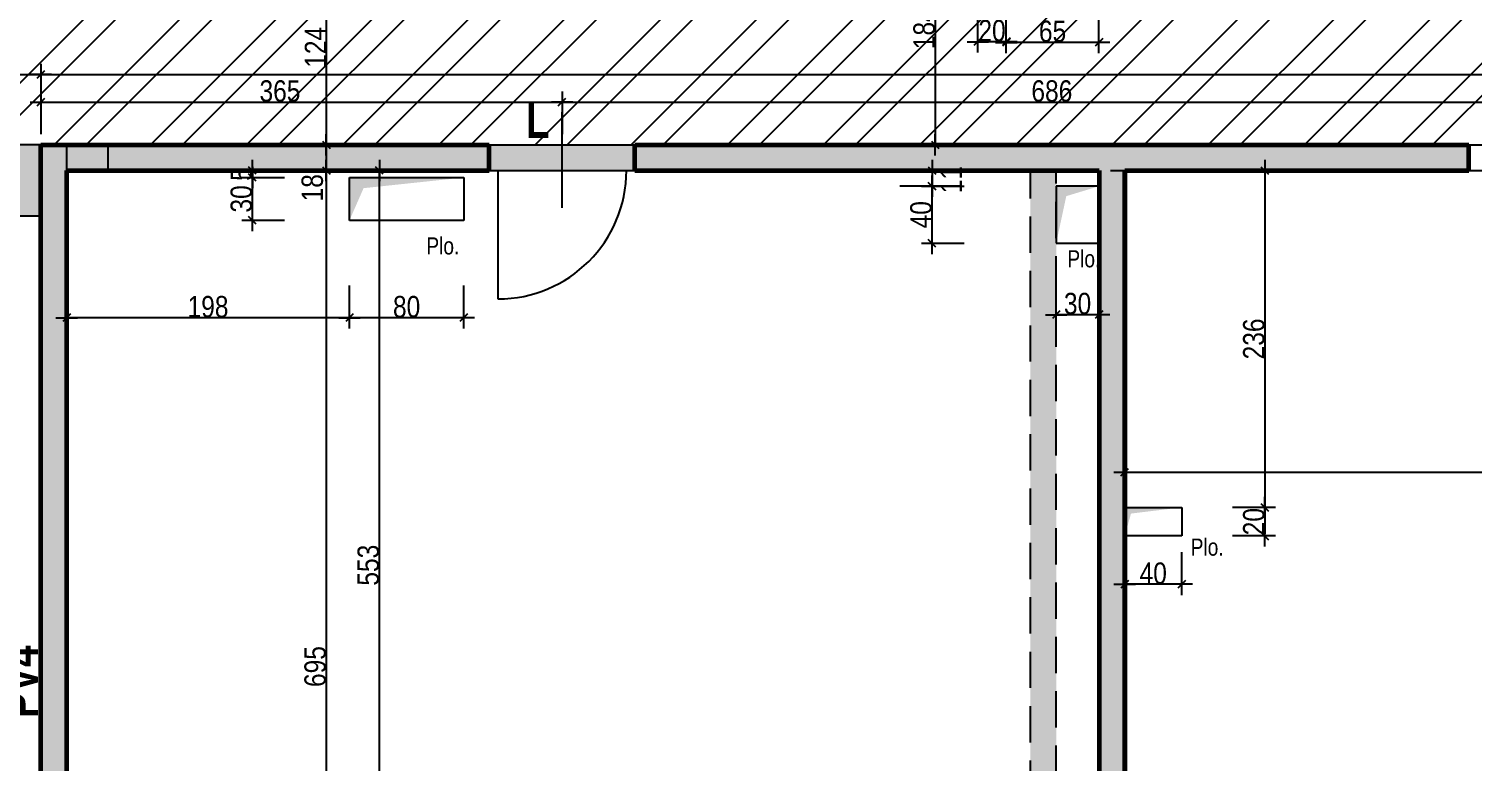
# Model space of a CAD drawing. Header units: millimetres. Extents: x -1734 to 5256, y -3612 to 588.
# Drawn here: x 2379 to 3391, y -1605 to -1091 of the extents above; entities that cross this region are included whole.
import ezdxf
from ezdxf.enums import TextEntityAlignment as Align

# ---------------------------------------------------------------- set-up
doc = ezdxf.new("R2010")
doc.units = ezdxf.units.MM
doc.linetypes.add('CACHEX2', pattern=[19.05, 12.7, -6.35])
for name, color, linetype in [('01_cote_gen', 4, 'Continuous'), ('01_linteaux', 2, 'Continuous'), ('01_murs_sup', 2, 'CACHEX2'), ('01_poch_BN', 9, 'Continuous'), ('01_poch_murs', 253, 'Continuous'), ('01_poch_poteaux', 250, 'Continuous'), ('01_resv', 32, 'Continuous'), ('01_texte', 230, 'Continuous'), ('AA_COTES', 2, 'Continuous')]:
    doc.layers.add(name, color=color, linetype=linetype)
doc.layers.add('01_murs_coup', color=5, linetype='Continuous', lineweight=60)
doc.styles.add('impact', font='impact.ttf')
doc.styles.add('MATTE_TXT', font='arial.ttf')
doc.styles.add('STYLE2', font='ARIALN.TTF')
doc.dimstyles.new('JB50', dxfattribs={"dimscale": 0.1, "dimtxt": 150, "dimasz": 15, "dimexe": 0.1, "dimexo": 0.1, "dimgap": 0.09, "dimtad": 1, "dimdec": 1, "dimdsep": 46, "dimtxsty": 'STYLE2', "dimblk1": 'BOND_G', "dimblk2": 'BOND_D', "dimsah": 1, "dimcen": 1.5, "dimdle": 0.01, "dimse1": 1, "dimse2": 1, "dimclrd": 4, "dimclre": 2, "dimclrt": 6, "dimazin": 2, "dimtfac": 2.333333, "dimtdec": 1, "dimtix": 1, "dimtmove": 2, "dimatfit": 3, "dimldrblk": 'BOND_G', "dimfxl": 1, "dimtolj": 1, "dimtzin": 0, "dimarcsym": 0})

# ---------------------------------------------------------------- blocks, each defined once
blk = doc.blocks.new('BOND_G')
at = {"layer": 'AA_COTES', "color": 0}
for p, q in [((0, -5), (0, 15)), ((5, 0), (-5, 0)), ((1.77, 1.77), (-1.77, -1.77))]:
    blk.add_line(p, q, dxfattribs=at)
blk = doc.blocks.new('BOND_D')
at = {"layer": 'AA_COTES', "color": 0}
for p, q in [((5, 0), (-5, 0)), ((-1.77, -1.77), (1.77, 1.77)), ((0, 5), (0, -15))]:
    blk.add_line(p, q, dxfattribs=at)
blk = doc.blocks.new('*D123')
at = {"layer": '01_cote_gen', "color": 4, "lineweight": -2, "transparency": 16777216}
blk.add_line((2587.5, -1050.2), (2587.5, -1171.2), dxfattribs=at)
at = {"layer": 'DEFPOINTS', "color": 0}
for p in [(2619.1, -1048.7), (2587.5, -1172.7), (2644.3, -1172.7)]:
    blk.add_point(p, dxfattribs=at)
at = {"layer": '01_cote_gen', "color": 4, "lineweight": -2, "transparency": 16777216, "xscale": 1.5, "yscale": 1.5, "zscale": 1.5}
for name, p, rotation in [('BOND_G', (2587.5, -1048.7), 90), ('BOND_D', (2587.5, -1172.7), 270)]:
    blk.add_blockref(name, p, dxfattribs=dict(at, rotation=rotation))
at = {"layer": '01_cote_gen', "color": 6, "transparency": 16777216, "insert": (2580, -1104.4), "char_height": 15, "attachment_point": 5, "rotation": 90, "style": 'STYLE2'}
blk.add_mtext('\\A1;124', dxfattribs=at)
blk = doc.blocks.new('*D124')
at = {"layer": '01_murs_coup', "color": 4, "lineweight": -2, "transparency": 16777216}
blk.add_line((2587.5, -1174.2), (2587.5, -1189.2), dxfattribs=at)
at = {"layer": 'DEFPOINTS', "color": 0}
for p in [(2644.3, -1172.7), (2587.5, -1190.7), (2618.9, -1190.7)]:
    blk.add_point(p, dxfattribs=at)
at = {"layer": '01_murs_coup', "color": 4, "lineweight": -2, "transparency": 16777216, "xscale": 1.5, "yscale": 1.5, "zscale": 1.5}
for name, p, rotation in [('BOND_G', (2587.5, -1172.7), 90), ('BOND_D', (2587.5, -1190.7), 270)]:
    blk.add_blockref(name, p, dxfattribs=dict(at, rotation=rotation))
at = {"layer": '01_murs_coup', "color": 6, "transparency": 16777216, "insert": (2577.8, -1202.8), "char_height": 15, "attachment_point": 5, "rotation": 90, "style": 'STYLE2'}
blk.add_mtext('\\A1;18', dxfattribs=at)
blk = doc.blocks.new('*D125')
at = {"layer": '01_cote_gen', "color": 4, "lineweight": -2, "transparency": 16777216}
blk.add_line((2587.5, -1192.2), (2587.5, -1884.2), dxfattribs=at)
at = {"layer": 'DEFPOINTS', "color": 0}
for p in [(2618.9, -1190.7), (2587.5, -1885.7), (2618.9, -1885.7)]:
    blk.add_point(p, dxfattribs=at)
at = {"layer": '01_cote_gen', "color": 4, "lineweight": -2, "transparency": 16777216, "xscale": 1.5, "yscale": 1.5, "zscale": 1.5}
for name, p, rotation in [('BOND_G', (2587.5, -1190.7), 90), ('BOND_D', (2587.5, -1885.7), 270)]:
    blk.add_blockref(name, p, dxfattribs=dict(at, rotation=rotation))
at = {"layer": '01_cote_gen', "color": 6, "transparency": 16777216, "insert": (2579.8, -1538.2), "char_height": 15, "attachment_point": 5, "rotation": 90, "style": 'STYLE2'}
blk.add_mtext('\\A1;695', dxfattribs=at)
blk = doc.blocks.new('*D345')
at = {"layer": '01_cote_gen', "color": 4, "lineweight": -2, "transparency": 16777216}
blk.add_line((2624.7, -1742.2), (2624.7, -1192.2), dxfattribs=at)
at = {"layer": 'DEFPOINTS', "color": 0}
for p in [(2624.7, -1190.7), (2647.2, -1190.7), (2647.2, -1743.7)]:
    blk.add_point(p, dxfattribs=at)
at = {"layer": '01_cote_gen', "color": 4, "lineweight": -2, "transparency": 16777216, "xscale": 1.5, "yscale": 1.5, "zscale": 1.5}
for name, p, rotation in [('BOND_D', (2624.7, -1190.7), 90), ('BOND_G', (2624.7, -1743.7), 270)]:
    blk.add_blockref(name, p, dxfattribs=dict(at, rotation=rotation))
at = {"layer": '01_cote_gen', "color": 6, "transparency": 16777216, "insert": (2617, -1467.2), "char_height": 15, "attachment_point": 5, "rotation": 90, "style": 'STYLE2'}
blk.add_mtext('\\A1;553', dxfattribs=at)
blk = doc.blocks.new('*D502')
at = {"layer": '01_cote_gen', "color": 4, "lineweight": -2, "transparency": 16777216}
blk.add_line((2389.2, -1142.8), (2751.2, -1142.8), dxfattribs=at)
at = {"layer": 'DEFPOINTS', "color": 0}
for p in [(2752.7, -1142.8), (2752.7, -1149.8), (2387.7, -1172.7)]:
    blk.add_point(p, dxfattribs=at)
at = {"layer": '01_cote_gen', "color": 4, "lineweight": -2, "transparency": 16777216, "xscale": 1.5, "yscale": 1.5, "zscale": 1.5, "rotation": 180}
blk.add_blockref('BOND_G', (2387.7, -1142.8), dxfattribs=at)
at = {"layer": '01_cote_gen', "color": 4, "lineweight": -2, "transparency": 16777216, "xscale": 1.5, "yscale": 1.5, "zscale": 1.5}
blk.add_blockref('BOND_D', (2752.7, -1142.8), dxfattribs=at)
at = {"layer": '01_cote_gen', "color": 6, "transparency": 16777216, "insert": (2555.1, -1135.1), "char_height": 15, "attachment_point": 5, "style": 'STYLE2'}
blk.add_mtext('\\A1;365', dxfattribs=at)
blk = doc.blocks.new('*D503')
at = {"layer": '01_cote_gen', "color": 4, "lineweight": -2, "transparency": 16777216}
blk.add_line((2754.2, -1142.8), (3437.2, -1142.8), dxfattribs=at)
at = {"layer": 'DEFPOINTS', "color": 0}
for p in [(3438.7, -1142.8), (2752.7, -1150.3), (3438.7, -1149.8)]:
    blk.add_point(p, dxfattribs=at)
at = {"layer": '01_cote_gen', "color": 4, "lineweight": -2, "transparency": 16777216, "xscale": 1.5, "yscale": 1.5, "zscale": 1.5, "rotation": 180}
blk.add_blockref('BOND_G', (2752.7, -1142.8), dxfattribs=at)
at = {"layer": '01_cote_gen', "color": 4, "lineweight": -2, "transparency": 16777216, "xscale": 1.5, "yscale": 1.5, "zscale": 1.5}
blk.add_blockref('BOND_D', (3438.7, -1142.8), dxfattribs=at)
at = {"layer": '01_cote_gen', "color": 6, "transparency": 16777216, "insert": (3095.7, -1135.1), "char_height": 15, "attachment_point": 5, "style": 'STYLE2'}
blk.add_mtext('\\A1;686', dxfattribs=at)
blk = doc.blocks.new('*D509')
at = {"layer": '01_cote_gen', "color": 4, "lineweight": -2, "transparency": 16777216}
blk.add_line((2061.2, -1123.4), (2386.2, -1123.4), dxfattribs=at)
at = {"layer": 'DEFPOINTS', "color": 0}
for p in [(2387.7, -1123.4), (2059.7, -1152.7), (2387.7, -1165.3)]:
    blk.add_point(p, dxfattribs=at)
at = {"layer": '01_cote_gen', "color": 4, "lineweight": -2, "transparency": 16777216, "xscale": 1.5, "yscale": 1.5, "zscale": 1.5, "rotation": 180}
blk.add_blockref('BOND_G', (2059.7, -1123.4), dxfattribs=at)
at = {"layer": '01_cote_gen', "color": 4, "lineweight": -2, "transparency": 16777216, "xscale": 1.5, "yscale": 1.5, "zscale": 1.5}
blk.add_blockref('BOND_D', (2387.7, -1123.4), dxfattribs=at)
at = {"layer": '01_cote_gen', "color": 6, "transparency": 16777216, "insert": (2244.9, -1114.5), "char_height": 15, "attachment_point": 5, "style": 'STYLE2'}
blk.add_mtext('\\A1;328', dxfattribs=at)
blk = doc.blocks.new('*D510')
at = {"layer": '01_cote_gen', "color": 4, "lineweight": -2, "transparency": 16777216}
blk.add_line((2389.2, -1123.4), (4767.2, -1123.4), dxfattribs=at)
at = {"layer": 'DEFPOINTS', "color": 0}
for p in [(2387.7, -1130.9), (4768.7, -1123.4), (4768.7, -1130.9)]:
    blk.add_point(p, dxfattribs=at)
at = {"layer": '01_cote_gen', "color": 4, "lineweight": -2, "transparency": 16777216, "xscale": 1.5, "yscale": 1.5, "zscale": 1.5, "rotation": 180}
blk.add_blockref('BOND_G', (2387.7, -1123.4), dxfattribs=at)
at = {"layer": '01_cote_gen', "color": 4, "lineweight": -2, "transparency": 16777216, "xscale": 1.5, "yscale": 1.5, "zscale": 1.5}
blk.add_blockref('BOND_D', (4768.7, -1123.4), dxfattribs=at)
at = {"layer": '01_cote_gen', "color": 6, "transparency": 16777216, "insert": (3540.5, -1113.7), "char_height": 15, "attachment_point": 5, "style": 'STYLE2'}
blk.add_mtext('\\A1;2381', dxfattribs=at)
blk = doc.blocks.new('*D527')
at = {"layer": '01_cote_gen', "color": 4, "lineweight": -2, "transparency": 16777216}
blk.add_line((3148.2, -1402), (3699.2, -1402), dxfattribs=at)
at = {"layer": 'DEFPOINTS', "color": 0}
for p in [(3700.7, -1402), (3146.7, -1433.6), (3700.7, -1442.9)]:
    blk.add_point(p, dxfattribs=at)
at = {"layer": '01_cote_gen', "color": 4, "lineweight": -2, "transparency": 16777216, "xscale": 1.5, "yscale": 1.5, "zscale": 1.5, "rotation": 180}
blk.add_blockref('BOND_G', (3146.7, -1402), dxfattribs=at)
at = {"layer": '01_cote_gen', "color": 4, "lineweight": -2, "transparency": 16777216, "xscale": 1.5, "yscale": 1.5, "zscale": 1.5}
blk.add_blockref('BOND_D', (3700.7, -1402), dxfattribs=at)
at = {"layer": '01_cote_gen', "color": 6, "transparency": 16777216, "insert": (3423.7, -1394.3), "char_height": 15, "attachment_point": 5, "style": 'STYLE2'}
blk.add_mtext('\\A1;554', dxfattribs=at)
blk = doc.blocks.new('*D638')
at = {"layer": '01_cote_gen', "color": 4, "lineweight": -2, "transparency": 16777216}
blk.add_line((3014, -990.2), (3014, -1171.2), dxfattribs=at)
at = {"layer": 'DEFPOINTS', "color": 0}
for p in [(3004.2, -988.7), (3014, -1172.7), (3016.6, -1172.7)]:
    blk.add_point(p, dxfattribs=at)
at = {"layer": '01_cote_gen', "color": 4, "lineweight": -2, "transparency": 16777216, "xscale": 1.5, "yscale": 1.5, "zscale": 1.5}
for name, p, rotation in [('BOND_G', (3014, -988.7), 90), ('BOND_D', (3014, -1172.7), 270)]:
    blk.add_blockref(name, p, dxfattribs=dict(at, rotation=rotation))
at = {"layer": '01_cote_gen', "color": 6, "transparency": 16777216, "insert": (3006.3, -1091.4), "char_height": 15, "attachment_point": 5, "rotation": 90, "style": 'STYLE2'}
blk.add_mtext('\\A1;184', dxfattribs=at)
blk = doc.blocks.new('*D712')
at = {"layer": '01_cote_gen', "color": 4, "lineweight": -2, "transparency": 16777216}
blk.add_line((3127.2, -1101), (3065.3, -1101), dxfattribs=at)
at = {"layer": 'DEFPOINTS', "color": 0}
for p in [(3063.8, -1008.7), (3128.7, -1048.7), (3063.8, -1101)]:
    blk.add_point(p, dxfattribs=at)
at = {"layer": '01_cote_gen', "color": 4, "lineweight": -2, "transparency": 16777216, "xscale": 1.5, "yscale": 1.5, "zscale": 1.5, "rotation": 180}
blk.add_blockref('BOND_D', (3063.8, -1101), dxfattribs=at)
at = {"layer": '01_cote_gen', "color": 4, "lineweight": -2, "transparency": 16777216, "xscale": 1.5, "yscale": 1.5, "zscale": 1.5}
blk.add_blockref('BOND_G', (3128.7, -1101), dxfattribs=at)
at = {"layer": '01_cote_gen', "color": 6, "transparency": 16777216, "insert": (3096.2, -1093.3), "char_height": 15, "attachment_point": 5, "style": 'STYLE2'}
blk.add_mtext('\\A1;65', dxfattribs=at)
blk = doc.blocks.new('*D713')
at = {"layer": '01_cote_gen', "color": 4, "lineweight": -2, "transparency": 16777216}
blk.add_line((3062.3, -1100.5), (3045.3, -1100.5), dxfattribs=at)
at = {"layer": 'DEFPOINTS', "color": 0}
for p in [(3043.8, -1008.7), (3063.8, -1008.7), (3043.8, -1100.5)]:
    blk.add_point(p, dxfattribs=at)
at = {"layer": '01_cote_gen', "color": 4, "lineweight": -2, "transparency": 16777216, "xscale": 1.5, "yscale": 1.5, "zscale": 1.5, "rotation": 180}
blk.add_blockref('BOND_D', (3043.8, -1100.5), dxfattribs=at)
at = {"layer": '01_cote_gen', "color": 4, "lineweight": -2, "transparency": 16777216, "xscale": 1.5, "yscale": 1.5, "zscale": 1.5}
blk.add_blockref('BOND_G', (3063.8, -1100.5), dxfattribs=at)
at = {"layer": '01_cote_gen', "color": 6, "transparency": 16777216, "insert": (3053.8, -1092.8), "char_height": 15, "attachment_point": 5, "style": 'STYLE2'}
blk.add_mtext('\\A1;20', dxfattribs=at)
blk = doc.blocks.new('*D725')
at = {"layer": '01_cote_gen', "color": 4, "lineweight": -2, "transparency": 16777216}
blk.add_line((2682.3, -1293.8), (2605.3, -1293.8), dxfattribs=at)
at = {"layer": 'DEFPOINTS', "color": 0}
for p in [(2603.8, -1225.6), (2683.8, -1225.6), (2603.8, -1293.8)]:
    blk.add_point(p, dxfattribs=at)
at = {"layer": '01_cote_gen', "color": 4, "lineweight": -2, "transparency": 16777216, "xscale": 1.5, "yscale": 1.5, "zscale": 1.5, "rotation": 180}
blk.add_blockref('BOND_D', (2603.8, -1293.8), dxfattribs=at)
at = {"layer": '01_cote_gen', "color": 4, "lineweight": -2, "transparency": 16777216, "xscale": 1.5, "yscale": 1.5, "zscale": 1.5}
blk.add_blockref('BOND_G', (2683.8, -1293.8), dxfattribs=at)
at = {"layer": '01_cote_gen', "color": 6, "transparency": 16777216, "insert": (2643.8, -1286.2), "char_height": 15, "attachment_point": 5, "style": 'STYLE2'}
blk.add_mtext('\\A1;80', dxfattribs=at)
blk = doc.blocks.new('*D726')
at = {"layer": '01_cote_gen', "color": 4, "lineweight": -2, "transparency": 16777216}
blk.add_line((2602.3, -1293.8), (2407.2, -1293.8), dxfattribs=at)
at = {"layer": 'DEFPOINTS', "color": 0}
for p in [(2603.8, -1225.6), (2405.7, -1236.7), (2405.7, -1293.8)]:
    blk.add_point(p, dxfattribs=at)
at = {"layer": '01_cote_gen', "color": 4, "lineweight": -2, "transparency": 16777216, "xscale": 1.5, "yscale": 1.5, "zscale": 1.5, "rotation": 180}
blk.add_blockref('BOND_D', (2405.7, -1293.8), dxfattribs=at)
at = {"layer": '01_cote_gen', "color": 4, "lineweight": -2, "transparency": 16777216, "xscale": 1.5, "yscale": 1.5, "zscale": 1.5}
blk.add_blockref('BOND_G', (2603.8, -1293.8), dxfattribs=at)
at = {"layer": '01_cote_gen', "color": 6, "transparency": 16777216, "insert": (2504.7, -1286.2), "char_height": 15, "attachment_point": 5, "style": 'STYLE2'}
blk.add_mtext('\\A1;198', dxfattribs=at)
blk = doc.blocks.new('*D727')
at = {"layer": '01_cote_gen', "color": 4, "lineweight": -2, "transparency": 16777216}
for p, q in [((2535.8, -1189.2), (2535.8, -1187.7)), ((2535.8, -1190.7), (2535.8, -1195.6)), ((2535.8, -1197.1), (2535.8, -1198.6))]:
    blk.add_line(p, q, dxfattribs=at)
at = {"layer": 'DEFPOINTS', "color": 0}
for p in [(2676.4, -1190.7), (2535.8, -1195.6), (2676.3, -1195.6)]:
    blk.add_point(p, dxfattribs=at)
at = {"layer": '01_cote_gen', "color": 4, "lineweight": -2, "transparency": 16777216, "xscale": 1.5, "yscale": 1.5, "zscale": 1.5}
for name, p, rotation in [('BOND_G', (2535.8, -1190.7), 270), ('BOND_D', (2535.8, -1195.6), 90)]:
    blk.add_blockref(name, p, dxfattribs=dict(at, rotation=rotation))
at = {"layer": '01_cote_gen', "color": 6, "transparency": 16777216, "insert": (2528.1, -1193.2), "char_height": 15, "attachment_point": 5, "rotation": 90, "style": 'STYLE2'}
blk.add_mtext('\\A1;5', dxfattribs=at)
blk = doc.blocks.new('*D728')
at = {"layer": '01_cote_gen', "color": 4, "lineweight": -2, "transparency": 16777216}
blk.add_line((2535.8, -1224.1), (2535.8, -1197.1), dxfattribs=at)
at = {"layer": 'DEFPOINTS', "color": 0}
for p in [(2535.8, -1195.6), (2603.8, -1195.6), (2603.8, -1225.6)]:
    blk.add_point(p, dxfattribs=at)
at = {"layer": '01_cote_gen', "color": 4, "lineweight": -2, "transparency": 16777216, "xscale": 1.5, "yscale": 1.5, "zscale": 1.5}
for name, p, rotation in [('BOND_D', (2535.8, -1195.6), 90), ('BOND_G', (2535.8, -1225.6), 270)]:
    blk.add_blockref(name, p, dxfattribs=dict(at, rotation=rotation))
at = {"layer": '01_cote_gen', "color": 6, "transparency": 16777216, "insert": (2528.1, -1210.6), "char_height": 15, "attachment_point": 5, "rotation": 90, "style": 'STYLE2'}
blk.add_mtext('\\A1;30', dxfattribs=at)
blk = doc.blocks.new('*D729')
at = {"layer": '01_cote_gen', "color": 4, "lineweight": -2, "transparency": 16777216}
blk.add_line((3011.8, -1240.2), (3011.8, -1203.2), dxfattribs=at)
at = {"layer": 'DEFPOINTS', "color": 0}
for p in [(3011.8, -1201.7), (3128.7, -1201.7), (3128.7, -1241.7)]:
    blk.add_point(p, dxfattribs=at)
at = {"layer": '01_cote_gen', "color": 4, "lineweight": -2, "transparency": 16777216, "xscale": 1.5, "yscale": 1.5, "zscale": 1.5}
for name, p, rotation in [('BOND_D', (3011.8, -1201.7), 90), ('BOND_G', (3011.8, -1241.7), 270)]:
    blk.add_blockref(name, p, dxfattribs=dict(at, rotation=rotation))
at = {"layer": '01_cote_gen', "color": 6, "transparency": 16777216, "insert": (3004.1, -1221.7), "char_height": 15, "attachment_point": 5, "rotation": 90, "style": 'STYLE2'}
blk.add_mtext('\\A1;40', dxfattribs=at)
blk = doc.blocks.new('*D730')
at = {"layer": '01_cote_gen', "color": 4, "lineweight": -2, "transparency": 16777216}
blk.add_line((3011.8, -1192.2), (3011.8, -1200.2), dxfattribs=at)
at = {"layer": 'DEFPOINTS', "color": 0}
for p in [(3041.4, -1190.7), (3011.8, -1201.7), (3034.3, -1201.7)]:
    blk.add_point(p, dxfattribs=at)
at = {"layer": '01_cote_gen', "color": 4, "lineweight": -2, "transparency": 16777216, "xscale": 1.5, "yscale": 1.5, "zscale": 1.5}
for name, p, rotation in [('BOND_G', (3011.8, -1190.7), 90), ('BOND_D', (3011.8, -1201.7), 270)]:
    blk.add_blockref(name, p, dxfattribs=dict(at, rotation=rotation))
at = {"layer": '01_cote_gen', "color": 6, "transparency": 16777216, "insert": (3025.2, -1197.1), "char_height": 15, "attachment_point": 5, "rotation": 90, "style": 'STYLE2'}
blk.add_mtext('\\A1;11', dxfattribs=at)
blk = doc.blocks.new('*D743')
at = {"layer": '01_cote_gen', "color": 4, "lineweight": -2, "transparency": 16777216}
blk.add_line((3185.2, -1480.6), (3148.2, -1480.6), dxfattribs=at)
at = {"layer": 'DEFPOINTS', "color": 0}
for p in [(3146.7, -1446.7), (3186.7, -1446.7), (3146.7, -1480.6)]:
    blk.add_point(p, dxfattribs=at)
at = {"layer": '01_cote_gen', "color": 4, "lineweight": -2, "transparency": 16777216, "xscale": 1.5, "yscale": 1.5, "zscale": 1.5, "rotation": 180}
blk.add_blockref('BOND_D', (3146.7, -1480.6), dxfattribs=at)
at = {"layer": '01_cote_gen', "color": 4, "lineweight": -2, "transparency": 16777216, "xscale": 1.5, "yscale": 1.5, "zscale": 1.5}
blk.add_blockref('BOND_G', (3186.7, -1480.6), dxfattribs=at)
at = {"layer": '01_cote_gen', "color": 6, "transparency": 16777216, "insert": (3166.7, -1472.9), "char_height": 15, "attachment_point": 5, "style": 'STYLE2'}
blk.add_mtext('\\A1;40', dxfattribs=at)
blk = doc.blocks.new('*D744')
at = {"layer": '01_cote_gen', "color": 4, "lineweight": -2, "transparency": 16777216}
blk.add_line((3244.8, -1428.2), (3244.8, -1445.2), dxfattribs=at)
at = {"layer": 'DEFPOINTS', "color": 0}
for p in [(3186.7, -1426.7), (3186.7, -1446.7), (3244.8, -1446.7)]:
    blk.add_point(p, dxfattribs=at)
at = {"layer": '01_cote_gen', "color": 4, "lineweight": -2, "transparency": 16777216, "xscale": 1.5, "yscale": 1.5, "zscale": 1.5}
for name, p, rotation in [('BOND_G', (3244.8, -1426.7), 90), ('BOND_D', (3244.8, -1446.7), 270)]:
    blk.add_blockref(name, p, dxfattribs=dict(at, rotation=rotation))
at = {"layer": '01_cote_gen', "color": 6, "transparency": 16777216, "insert": (3237.2, -1436.7), "char_height": 15, "attachment_point": 5, "rotation": 90, "style": 'STYLE2'}
blk.add_mtext('\\A1;20', dxfattribs=at)
blk = doc.blocks.new('*D745')
at = {"layer": '01_cote_gen', "color": 4, "lineweight": -2, "transparency": 16777216}
blk.add_line((3244.8, -1192.2), (3244.8, -1425.2), dxfattribs=at)
at = {"layer": 'DEFPOINTS', "color": 0}
for p in [(3252.6, -1190.7), (3222.3, -1426.7), (3244.8, -1426.7)]:
    blk.add_point(p, dxfattribs=at)
at = {"layer": '01_cote_gen', "color": 4, "lineweight": -2, "transparency": 16777216, "xscale": 1.5, "yscale": 1.5, "zscale": 1.5}
for name, p, rotation in [('BOND_G', (3244.8, -1190.7), 90), ('BOND_D', (3244.8, -1426.7), 270)]:
    blk.add_blockref(name, p, dxfattribs=dict(at, rotation=rotation))
at = {"layer": '01_cote_gen', "color": 6, "transparency": 16777216, "insert": (3237.2, -1308.7), "char_height": 15, "attachment_point": 5, "rotation": 90, "style": 'STYLE2'}
blk.add_mtext('\\A1;236', dxfattribs=at)
blk = doc.blocks.new('*D746')
at = {"layer": '01_cote_gen', "color": 4, "lineweight": -2, "transparency": 16777216}
blk.add_line((3127.2, -1291.7), (3100.2, -1291.7), dxfattribs=at)
at = {"layer": 'DEFPOINTS', "color": 0}
for p in [(3098.7, -1216.6), (3128.7, -1216.7), (3098.7, -1291.7)]:
    blk.add_point(p, dxfattribs=at)
at = {"layer": '01_cote_gen', "color": 4, "lineweight": -2, "transparency": 16777216, "xscale": 1.5, "yscale": 1.5, "zscale": 1.5, "rotation": 180}
blk.add_blockref('BOND_D', (3098.7, -1291.7), dxfattribs=at)
at = {"layer": '01_cote_gen', "color": 4, "lineweight": -2, "transparency": 16777216, "xscale": 1.5, "yscale": 1.5, "zscale": 1.5}
blk.add_blockref('BOND_G', (3128.7, -1291.7), dxfattribs=at)
at = {"layer": '01_cote_gen', "color": 6, "transparency": 16777216, "insert": (3113.7, -1284), "char_height": 15, "attachment_point": 5, "style": 'STYLE2'}
blk.add_mtext('\\A1;30', dxfattribs=at)

msp = doc.modelspace()

# ---------------------------------------------------------------- hatches: boundary and pattern name
at = {"layer": '01_murs_sup'}
h = msp.add_hatch(dxfattribs=at)
h.set_pattern_fill('DASH', color=256, scale=2.5, angle=135)
h.set_pattern_definition([(135, (-68736.468, 24963.4096), (-11.22532015, 9e-16), [7.9375, -7.9375])])
h.paths.add_polyline_path([(3387.73, -1172.68), (2434.73, -1172.68), (2434.73, -1190.68), (3080.73, -1190.68), (3080.73, -1743.7), (3039.73, -1743.7), (3039.73, -1759.7), (3080.73, -1759.7), (3080.73, -1901.7), (3700.73, -1901.7), (3700.73, -1949.7), (3716.73, -1949.7), (3716.73, -1759.7), (3801.73, -1759.7), (3801.73, -1743.7), (3720.73, -1743.7), (3720.73, -1448.7), (3700.73, -1448.7), (3700.73, -1743.7), (3700.73, -1885.7), (3098.73, -1885.7), (3098.73, -1190.68), (3387.73, -1190.68)])
h.paths.add_polyline_path([(2711.72, -1759.7), (2767.73, -1759.7), (2767.73, -1743.7), (2695.72, -1743.7), (2695.72, -1885.7), (2077.73, -1885.7), (2077.73, -1190.68), (2332.73, -1190.68), (2332.73, -1172.68), (2059.73, -1172.68), (2059.73, -1901.7), (2695.72, -1901.7), (2695.72, -1959.7), (2711.72, -1959.7)])
at = {"layer": '01_poch_BN'}
h = msp.add_hatch(color=256, dxfattribs=at)
h.dxf.hatch_style = 1
h.paths.add_polyline_path([(2387.73, -1172.68), (2332.73, -1172.69), (2332.73, -1190.68), (2077.73, -1190.68), (2077.73, -1222.74), (2387.73, -1222.68)])
h.paths.add_polyline_path([(2332.73, -1172.69), (2077.73, -1172.74), (2077.73, -1190.68), (2332.73, -1190.68)], flags=17)
h.paths.add_polyline_path([(2179.15, -1210.96), (2179.15, -1184.35), (2147.93, -1184.35), (2147.93, -1210.96)], flags=24)
at = {"layer": '01_poch_murs'}
h = msp.add_hatch(dxfattribs=at)
h.set_pattern_fill('ANSI32', color=256, scale=5)
h.paths.add_polyline_path([(4093.73, -1048.68), (3639.73, -1048.68), (3639.73, -1065.68), (3629.73, -1065.68), (3629.73, -1048.68), (3489.73, -1048.68), (3387.73, -1048.68), (3128.73, -1048.68), (3128.73, -988.68), (2960.73, -988.68), (2960.73, -1048.68), (2810.73, -1048.68), (2708.73, -1048.68), (2387.73, -1048.68), (2387.73, -337.69), (2260.73, -337.69), (2260.73, -343.69), (2250.73, -343.69), (2250.73, -337.69), (2167.73, -337.69), (2167.73, -343.69), (2167.73, -349.69), (2257.72, -349.69, -0.4142136), (2167.73, -439.68), (2167.73, -445.68), (2167.73, -451.68), (2250.73, -451.68), (2250.73, -445.68), (2260.73, -445.68), (2260.73, -451.68), (2260.73, -672.68), (2242.73, -672.68), (2077.73, -672.68), (2077.73, -857.68), (2077.73, -864.68), (2087.73, -864.68, -0.2134218), (2077.73, -887.04), (2077.73, -896.93, -0.3500011), (2147.73, -984.68), (2077.73, -984.68), (2077.73, -990.68), (2077.73, -1048.68), (2059.73, -1048.68), (2059.73, -1172.68), (2332.73, -1172.68), (2387.73, -1172.68), (2701.73, -1172.68), (3387.73, -1172.68), (3489.73, -1172.68), (3629.73, -1172.68), (3629.73, -1167.68), (3639.73, -1167.68), (3639.73, -1172.68), (4093.73, -1172.68)])
h.paths.add_polyline_path([(4768.73, -1066.7), (4768.73, -1048.68), (4523.73, -1048.68), (4111.73, -1048.68), (4111.73, -1172.68), (4349.73, -1172.68), (4451.73, -1172.68), (4768.73, -1172.68), (4768.73, -1168.7)])
h.paths.add_polyline_path([(2057.73, -1048.68), (2039.73, -1048.68), (2039.73, -1013.68), (1696.73, -1013.68), (1696.73, -1048.68), (1414.73, -1048.68), (1363.73, -1048.68), (1363.73, -1155.16), (1363.73, -1172.74), (1414.73, -1172.74), (2057.73, -1172.74)])
h.paths.add_polyline_path([(1363.73, -1048.68), (1312.73, -1048.68), (830.73, -1048.68), (728.73, -1048.68), (690.73, -1048.68), (690.73, -1172.7), (711.73, -1172.7), (713.73, -1172.7), (813.73, -1172.72), (1323.73, -1172.74), (1363.73, -1172.74), (1363.73, -1155.16), (1363.73, -1149.88)])
h.paths.add_polyline_path([(2387.73, -161.7), (2387.73, -22.7), (2387.73, 67.3), (2387.73, 125.3), (2387.73, 215.3), (2387.73, 296.3), (2263.73, 296.3), (2263.73, 215.3), (2263.73, 125.3), (2263.73, 67.3), (2263.73, -22.7), (2263.73, -161.7), (2263.73, -311.7), (2263.73, -321.69), (2387.73, -321.69), (2387.73, -311.7)])
h.paths.add_polyline_path([(2387.73, -321.69), (2263.73, -321.69), (2263.73, -337.69), (2387.73, -337.69)])
h = msp.add_hatch(color=256, dxfattribs=at)
h.dxf.hatch_style = 1
h.paths.add_polyline_path([(3387.73, -1172.68), (2803.73, -1172.68), (2803.73, -1190.68), (3128.73, -1190.68), (3128.73, -1885.7), (3043.73, -1885.7), (3043.73, -1901.7), (3171.73, -1901.7), (3171.73, -1885.7), (3146.73, -1885.7), (3146.73, -1190.68), (3387.73, -1190.68)])
h.paths.add_polyline_path([(2701.73, -1172.68), (2405.73, -1172.68), (2405.73, -1190.68), (2701.73, -1190.68)])
h.paths.add_polyline_path([(4093.73, -1172.68), (3489.73, -1172.68), (3489.73, -1190.68), (4093.73, -1190.68)])
h.paths.add_polyline_path([(4349.73, -1172.68), (4111.73, -1172.68), (4111.73, -1190.68), (4349.73, -1190.68)])
h.paths.add_polyline_path([(4786.73, -1168.7), (4768.73, -1168.7), (4768.73, -1172.68), (4451.73, -1172.68), (4451.73, -1190.68), (4768.73, -1190.68), (4768.73, -1543.7), (4786.73, -1543.7)])
at = {"layer": '01_poch_poteaux'}
h = msp.add_hatch(color=256, dxfattribs=at)
h.dxf.hatch_style = 1
h.paths.add_polyline_path([(2405.73, -1190.68), (2405.73, -1172.68), (2387.73, -1172.68), (2387.73, -1901.7), (2405.73, -1901.7), (2405.73, -1885.7)])

# ---------------------------------------------------------------- linework, layer by layer
at = {"layer": '01_linteaux'}
for p, q in [((2752.73, -1216.89), (2752.73, -1149.79)), ((2387.73, -1172.68), (2077.73, -1172.74)), ((2701.73, -1172.68), (2803.73, -1172.68)), ((3387.73, -1172.68), (3489.73, -1172.68)), ((2701.73, -1190.68), (2803.73, -1190.68)), ((2707.73, -1190.71), (2707.73, -1280.71)), ((3387.73, -1190.68), (3489.73, -1190.68)), ((2387.74, -1222.68), (2077.74, -1222.74))]:
    msp.add_line(p, q, dxfattribs=at)
msp.add_arc((2707.73, -1190.71), 90, 270, 0, dxfattribs=at)
at = {"layer": '01_murs_coup'}
for p, q in [((2387.73, -1901.7), (2387.73, -1172.68)), ((2387.73, -1172.68), (2701.73, -1172.68)), ((2701.73, -1190.68), (2701.73, -1172.68)), ((2803.73, -1190.68), (2803.73, -1172.68)), ((2803.73, -1172.68), (3387.73, -1172.68)), ((3387.73, -1190.68), (3387.73, -1172.68)), ((2405.73, -1885.7), (2405.73, -1190.68)), ((2405.73, -1190.68), (2701.73, -1190.68)), ((2803.73, -1190.68), (3128.73, -1190.68)), ((3128.73, -1190.68), (3128.73, -1885.72)), ((3146.73, -1190.68), (3146.73, -1885.72)), ((3146.73, -1190.68), (3387.73, -1190.68))]:
    msp.add_line(p, q, dxfattribs=at)
msp.add_lwpolyline([(3146.73, -1190.68), (3146.73, -1885.72)], close=True, dxfattribs=at)
at = {"layer": '01_murs_sup', "ltscale": 2}
for p, q in [((2434.73, -1190.68), (2434.73, -1172.68)), ((2434.73, -1172.68), (3387.73, -1172.68)), ((3387.73, -1190.68), (3387.73, -1172.68)), ((2434.73, -1190.68), (3080.73, -1190.68)), ((3080.73, -1743.7), (3080.73, -1190.68)), ((3098.73, -1190.68), (3387.73, -1190.68)), ((3098.73, -1885.7), (3098.73, -1190.68))]:
    msp.add_line(p, q, dxfattribs=at)
at = {"layer": '01_poch_murs'}
msp.add_line((2405.73, -1190.68), (2405.73, -1172.68), dxfattribs=at)
at = {"layer": '01_resv'}
for p, q in [((2603.77, -1225.65), (2603.77, -1195.65)), ((2603.77, -1195.65), (2683.77, -1195.65)), ((2683.77, -1195.65), (2683.77, -1225.65)), ((3098.71, -1201.7), (3098.71, -1241.7)), ((3128.71, -1201.7), (3098.71, -1201.7)), ((3128.71, -1241.7), (3128.71, -1201.7)), ((2683.77, -1225.65), (2603.77, -1225.65)), ((3098.71, -1241.7), (3128.71, -1241.7)), ((3146.73, -1446.7), (3146.73, -1426.7)), ((3146.73, -1426.7), (3186.73, -1426.7)), ((3186.73, -1426.7), (3186.73, -1446.7)), ((3186.73, -1446.7), (3146.73, -1446.7))]:
    msp.add_line(p, q, dxfattribs=at)
for points in [[(2603.77, -1225.65), (2603.77, -1195.65), (2613.65, -1203.09)], [(2603.77, -1195.65), (2683.77, -1195.65), (2613.65, -1203.09)], [(3098.71, -1241.7), (3098.71, -1201.7), (3105.81, -1208.67)], [(3098.71, -1201.7), (3128.71, -1201.7), (3105.81, -1208.67)], [(3146.73, -1446.7), (3146.73, -1426.7), (3151.13, -1431.03)], [(3146.73, -1426.7), (3186.73, -1426.7), (3151.13, -1431.03)]]:
    msp.add_solid(points, dxfattribs=at)

# ---------------------------------------------------------------- texts
at = {"layer": '01_resv', "style": 'MATTE_TXT', "width": 0.8}
for p in [(2657.62, -1253.12), (3106.56, -1262.14), (3192.92, -1464.12)]:
    msp.add_text('Plo.', height=12, dxfattribs=at).set_placement(p, align=Align.BOTTOM_LEFT)
at = {"layer": '01_texte', "style": 'impact'}
msp.add_text('L ', height=25, dxfattribs=at).set_placement((2739.34, -1175.39), align=Align.BOTTOM_CENTER)
msp.add_text('PV4', height=25, rotation=90, dxfattribs=at).set_placement((2393.19, -1548.86), align=Align.BOTTOM_CENTER)

# ---------------------------------------------------------------- dimensions: what is measured, and where the dimension line sits
at = {"layer": '01_cote_gen'}
for base, p1, p2, picture, middle in [((3013.96, -1172.68), (3004.2, -988.68), (3016.56, -1172.68), '*D638', (3006.29, -1091.38)), ((2587.5, -1172.68), (2619.09, -1048.68), (2644.31, -1172.68), '*D123', (2579.96, -1104.45)), ((3011.77, -1201.7), (3041.41, -1190.68), (3034.27, -1201.7), '*D730', (3025.23, -1197.14))]:
    dim = msp.add_linear_dim(base=base, p1=p1, p2=p2, angle=90, dimstyle='JB50', dxfattribs=at)
    dim.commit()
    dim.dimension.update_dxf_attribs({"geometry": picture, "text_midpoint": middle, "dimtype": 160})
for base, p1, p2, picture, middle in [((3043.75, -1100.51), (3063.75, -1008.68), (3043.75, -1008.68), '*D713', (3053.75, -1092.84)), ((3063.75, -1100.98), (3128.73, -1048.68), (3063.75, -1008.68), '*D712', (3096.24, -1093.32)), ((3438.73, -1142.8), (2752.73, -1150.3), (3438.73, -1149.82), '*D503', (3095.73, -1135.13)), ((3098.73, -1291.67), (3128.71, -1216.73), (3098.73, -1216.64), '*D746', (3113.72, -1284)), ((2405.73, -1293.84), (2603.77, -1225.65), (2405.73, -1236.73), '*D726', (2504.75, -1286.17)), ((2603.77, -1293.84), (2683.77, -1225.65), (2603.77, -1225.65), '*D725', (2643.77, -1286.17)), ((3700.73, -1401.99), (3146.73, -1433.57), (3700.73, -1442.92), '*D527', (3423.73, -1394.35)), ((3146.73, -1480.57), (3186.73, -1446.7), (3146.73, -1446.7), '*D743', (3166.73, -1472.9))]:
    dim = msp.add_linear_dim(base=base, p1=p1, p2=p2, dimstyle='JB50', dxfattribs=at)
    dim.commit()
    dim.dimension.update_dxf_attribs({"geometry": picture, "text_midpoint": middle})
for base, p1, p2, picture, middle in [((2387.73, -1123.36), (2059.73, -1152.71), (2387.73, -1165.3), '*D509', (2244.91, -1114.55)), ((4768.73, -1123.36), (2387.73, -1130.86), (4768.73, -1130.86), '*D510', (3540.5, -1113.65)), ((2752.73, -1142.8), (2387.73, -1172.68), (2752.73, -1149.79), '*D502', (2555.13, -1135.13))]:
    dim = msp.add_linear_dim(base=base, p1=p1, p2=p2, dimstyle='JB50', dxfattribs=at)
    dim.commit()
    dim.dimension.update_dxf_attribs({"geometry": picture, "text_midpoint": middle, "dimtype": 160})
for base, p1, p2, picture, middle in [((2535.75, -1195.65), (2676.37, -1190.68), (2676.27, -1195.65), '*D727', (2528.12, -1193.16)), ((2587.5, -1885.7), (2618.89, -1190.68), (2618.89, -1885.7), '*D125', (2579.84, -1538.19)), ((2624.72, -1190.68), (2647.22, -1743.7), (2647.22, -1190.68), '*D345', (2617.05, -1467.19)), ((3244.83, -1426.7), (3252.56, -1190.68), (3222.33, -1426.7), '*D745', (3237.17, -1308.69)), ((2535.75, -1195.65), (2603.77, -1225.65), (2603.77, -1195.65), '*D728', (2528.08, -1210.65)), ((3011.77, -1201.7), (3128.71, -1241.7), (3128.71, -1201.7), '*D729', (3004.1, -1221.7)), ((3244.83, -1446.7), (3186.73, -1426.7), (3186.73, -1446.7), '*D744', (3237.17, -1436.7))]:
    dim = msp.add_linear_dim(base=base, p1=p1, p2=p2, angle=90, dimstyle='JB50', dxfattribs=at)
    dim.commit()
    dim.dimension.update_dxf_attribs({"geometry": picture, "text_midpoint": middle})
at = {"layer": '01_murs_coup'}
dim = msp.add_linear_dim(base=(2587.5, -1190.68), p1=(2644.31, -1172.68), p2=(2618.89, -1190.68), angle=90, dimstyle='JB50', dxfattribs=at)
dim.commit()
dim.dimension.update_dxf_attribs({"geometry": '*D124', "text_midpoint": (2577.83, -1202.77), "dimtype": 160})

doc.saveas('drawing.dxf')
